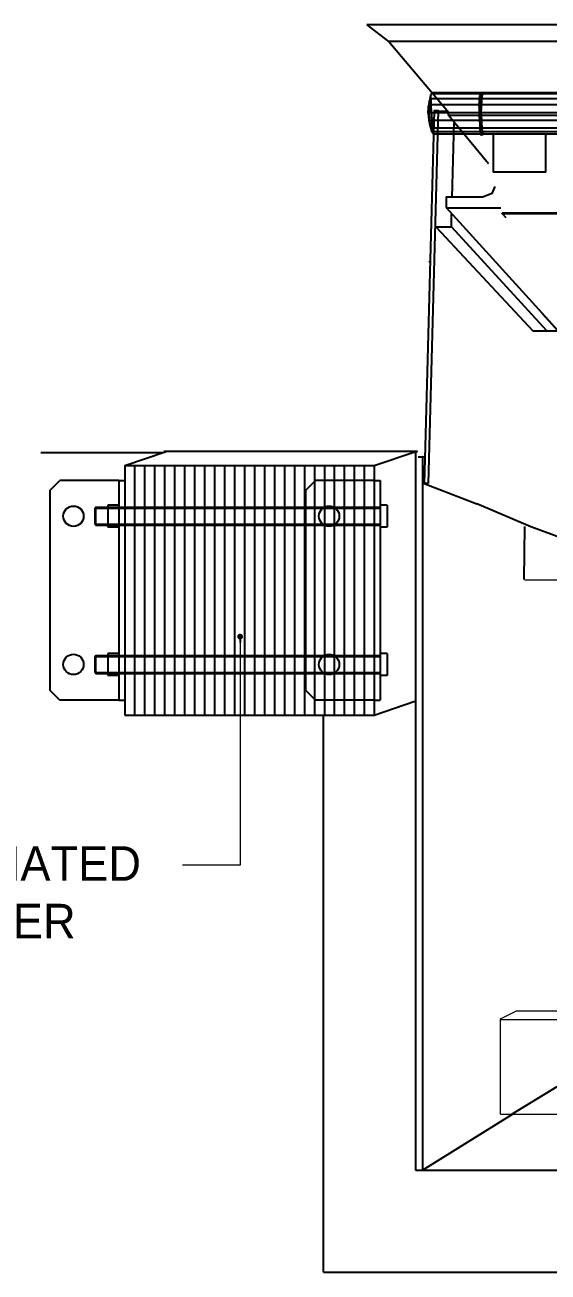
# Model space of a CAD drawing. Header units: millimetres. Extents: x 968 to 24364, y 279 to 8282.
# Drawn here: x 6888 to 7569, y 3373 to 4997 of the extents above; entities that cross this region are included whole.
import ezdxf

# ---------------------------------------------------------------- set-up
doc = ezdxf.new("R2010")
doc.units = ezdxf.units.MM
doc.header["$LTSCALE"] = 60
doc.header["$MEASUREMENT"] = 0
doc.layers.get('0').update_dxf_attribs({"linetype": 'CONTINUOUS'})
for name, color, linetype in [('8', 8, 'CONTINUOUS'), ('[0]', 255, 'CONTINUOUS'), ('A-ELE2', 3, 'CONTINUOUS'), ('h', 8, 'CONTINUOUS'), ('TEXT', 3, 'CONTINUOUS'), ('외형선', 3, 'CONTINUOUS')]:
    doc.layers.add(name, color=color, linetype=linetype)
doc.styles.add('0T-OUT', font='H2GTRE.TTF')
doc.dimstyles.new('MAIN', dxfattribs={"dimtxt": 1.5, "dimasz": 0.5, "dimexe": 1, "dimexo": 2, "dimgap": 1, "dimtad": 1, "dimdec": 0, "dimdsep": 46, "dimlunit": 6, "dimtxsty": '0T-OUT', "dimblk": 'DOT', "dimcen": 2.5, "dimdle": 2, "dimclrd": 256, "dimclre": 256, "dimclrt": 3, "dimadec": 0, "dimazin": 0, "dimtfac": 1, "dimtdec": 0, "dimtix": 1, "dimtmove": 2, "dimatfit": 3, "dimldrblk": 'DOT', "dimfxl": 1, "dimtvp": 1, "dimtolj": 1, "dimtzin": 0, "dimlwd": 0, "dimlwe": 0, "dimarcsym": 0})

# ---------------------------------------------------------------- blocks, each defined once
blk = doc.blocks.new('_Dot')
at = {"color": 0, "linetype": 'ByBlock', "lineweight": -2}
blk.add_line((-0.5, 0), (-1, 0), dxfattribs=at)
at = {"color": 0, "linetype": 'ByBlock', "const_width": 0.5}
blk.add_lwpolyline([(-0.25, 0, 1), (0.25, 0, 1)], format="xyb", close=True, dxfattribs=at)
blk = doc.blocks.new('라미네이터범퍼')
at = {"layer": '8'}
for p, q in [((-130, 190.2), (-130, -59.8)), ((-130, 190.2), (120, 190.2)), ((-120, 190.2), (-120, -59.8)), ((-110, 190.2), (-110, -59.8)), ((-100, 190.2), (-100, -59.8)), ((-90, 190.2), (-90, -59.8)), ((-80, 190.2), (-80, -59.8)), ((-70, 190.2), (-70, -59.8)), ((-60, 190.2), (-60, -59.8)), ((-50, 190.2), (-50, -59.8)), ((-40, 190.2), (-40, -59.8)), ((-30, 190.2), (-30, -59.8)), ((-20, 190.2), (-20, -59.8)), ((-10, 190.2), (-10, -59.8)), ((0, 190.2), (0, -59.8)), ((10, 190.2), (10, -59.8)), ((20, 190.2), (20, -59.8)), ((30, 190.2), (30, -59.8)), ((40, 190.2), (40, -59.8)), ((50, 190.2), (50, -59.8)), ((60, 190.2), (60, -59.8)), ((70, 190.2), (70, -59.8)), ((80, 190.2), (80, -59.8)), ((90, 190.2), (90, -59.8)), ((100, 190.2), (100, -59.8)), ((110, 190.2), (110, -59.8)), ((120, 190.2), (120, -59.8)), ((-205, 165.2), (-195, 175.2)), ((-136, 175.2), (-195, 175.2)), ((-136, 175.2), (-130, 175.2)), ((-136, 175.2), (-136, -44.8)), ((-130, 175.2), (-130, -44.8)), ((51, 165.2), (61, 175.2)), ((120, 175.2), (61, 175.2)), ((120, 175.2), (126, 175.2)), ((120, 175.2), (120, -44.8)), ((126, 175.2), (126, -44.8)), ((-205, 165.2), (-205, -34.8)), ((-136, 165.2), (-136, -34.8)), ((51, 165.2), (51, -34.8)), ((-147, 150.5), (-147, 128.5)), ((-136, 150.5), (-147, 150.5)), ((133, 150.5), (126, 150.5)), ((133, 150.5), (133, 128.5)), ((-159, 148.5), (-160, 147.5)), ((-160, 147.5), (-160, 131.5)), ((-159, 148.5), (-147, 148.5)), ((-159, 130.5), (-147, 130.5)), ((-147, 130.5), (126, 130.5)), ((-136, 128.5), (-147, 128.5)), ((133, 128.5), (126, 128.5)), ((-159, 0), (-160, -1)), ((-159, 0), (-147, 0)), ((-147, 2), (-147, -20)), ((-136, 2), (-147, 2)), ((133, 2), (126, 2)), ((133, 2), (133, -20)), ((-160, -1), (-160, -17)), ((-160, -17), (-159, -18)), ((-159, -18), (-147, -18)), ((-136, -20), (-147, -20)), ((133, -20), (126, -20)), ((-195, -44.8), (-205, -34.8)), ((-130, -34.8), (-130, -59.8)), ((61, -44.8), (51, -34.8)), ((120, -34.8), (120, -59.8)), ((-136, -44.8), (-195, -44.8)), ((-136, -44.8), (-130, -44.8)), ((120, -44.8), (61, -44.8)), ((120, -44.8), (126, -44.8)), ((-130, -59.8), (120, -59.8))]:
    blk.add_line(p, q, dxfattribs=at)
blk.add_lwpolyline([(51, 190.2), (120, 190.2)], dxfattribs=at)
for centre in [(-181.3, 139.5), (74.8, 139.5), (-181.3, -9), (74.8, -9)]:
    blk.add_circle(centre, 10.2, dxfattribs=at)
at = {"layer": 'h', "color": 1, "linetype": 'ByBlock'}
for p, q in [((-160, 147.5), (126, 147.5)), ((-159, 130.5), (-159, 148.5)), ((-160, 131.5), (126, 131.5)), ((-159, -18), (-159, 0)), ((-160, -1), (126, -1)), ((-160, -17), (126, -17))]:
    blk.add_line(p, q, dxfattribs=at)
at = {"layer": 'h'}
for p, q in [((-147, 148.5), (126, 148.5)), ((-147, 0), (126, 0)), ((-147, -18), (126, -18))]:
    blk.add_line(p, q, dxfattribs=at)
at = {"layer": '외형선'}
blk.add_line((-160, 131.5), (-159, 130.5), dxfattribs=at)

msp = doc.modelspace()

# ---------------------------------------------------------------- linework, layer by layer
at = {"color": 150}
for p, q in [((7415.8, 4901.2), (7417, 4907)), ((7417, 4907), (7419.1, 4908.6)), ((7417.1, 4907.2), (7419.1, 4908.8)), ((7837.2, 4907.2), (7417.1, 4907.2)), ((7419.1, 4908.8), (7838.4, 4908.8)), ((7481.1, 4904.9), (7481.9, 4906.5)), ((7481.4, 4906.6), (7482.2, 4904.6)), ((7482.2, 4904.6), (7481.4, 4906.6)), ((7484.4, 4906.5), (7483.5, 4904.9)), ((7413.2, 4890), (7412.7, 4881.9)), ((7414.5, 4890), (7413.2, 4890)), ((7415.8, 4901.2), (7413.3, 4889.8)), ((7414.3, 4896), (7415.5, 4898.4)), ((7415.1, 4896), (7414.3, 4896)), ((7835.4, 4892.7), (7414.4, 4892.7)), ((7414.5, 4892.7), (7414.5, 4882.5)), ((7415.8, 4901.2), (7835.9, 4901.2)), ((7479.7, 4890.7), (7480.2, 4899.3)), ((7480, 4880.5), (7480, 4890.7)), ((7480.2, 4899.3), (7480.6, 4905)), ((7480.6, 4905), (7482.2, 4904.6)), ((7481.2, 4896.6), (7480.7, 4894.2)), ((7481.1, 4896.6), (7480.7, 4892.9)), ((7480.7, 4894.2), (7482.4, 4894.2)), ((7481.1, 4892.7), (7480.7, 4886.9)), ((7483.5, 4904.9), (7481.1, 4904.9)), ((7482.4, 4896.6), (7481.2, 4896.6)), ((7481.7, 4897.9), (7481.3, 4896.7)), ((7481.7, 4897.9), (7481.7, 4896.7)), ((7482.2, 4904.6), (7482.2, 4898.4)), ((7482.4, 4880.8), (7483.2, 4899.6)), ((7483, 4899.2), (7483.5, 4905)), ((7413.2, 4881.5), (7414, 4872.9)), ((7414.8, 4881.5), (7413.2, 4881.5)), ((7413.2, 4881.5), (7414.8, 4881.5)), ((7414, 4872.9), (7415.2, 4867.2)), ((7414.8, 4872.9), (7414, 4872.9)), ((7414, 4872.9), (7414.8, 4872.9)), ((7414.5, 4882.8), (7835.4, 4882.8)), ((7414.5, 4882.5), (7414.9, 4872.2)), ((7480.4, 4870.3), (7480, 4880.5)), ((7480.4, 4887.4), (7480.4, 4873.9)), ((7480.4, 4879.5), (7482, 4879.5)), ((7480.4, 4873.9), (7480.8, 4867.8)), ((7482.4, 4888), (7480.7, 4888)), ((7482.4, 4880.8), (7483.2, 4861.6)), ((7835.9, 4872.3), (7414.9, 4872.3)), ((7416.5, 4863), (7415.2, 4872)), ((7418.4, 4857.8), (7415.2, 4867.6)), ((7415.2, 4867.2), (7415.6, 4867.2)), ((7416.5, 4863), (7837, 4863)), ((7837.8, 4857.9), (7418.1, 4857.9)), ((7418.4, 4857.8), (7420.1, 4855.3)), ((7480.4, 4870.3), (7480.4, 4861.3)), ((7480.4, 4861.3), (7481.2, 4855.5)), ((7482.4, 4870.9), (7480.7, 4870.9)), ((7480.8, 4867.8), (7481.2, 4863.7)), ((7481.1, 4865.6), (7482.7, 4865.6)), ((7481.2, 4863.7), (7482, 4862.5)), ((7482.7, 4863.6), (7481.5, 4863.6)), ((7482, 4862.5), (7482.5, 4863.7)), ((7482.7, 4865.6), (7482.7, 4863.6)), ((7483, 4855.1), (7483, 4858.8)), ((7483.2, 4861.6), (7484, 4855.9)), ((7419.7, 4855.1), (7839, 4855.1)), ((7481.2, 4855.5), (7482, 4853.1)), ((7483, 4855.1), (7482.2, 4853.1)), ((7484.4, 4853.1), (7483.5, 4855.6)), ((7497.8, 4855.3), (7497.8, 4805.4)), ((7566.3, 4805.4), (7566.3, 4855.3)), ((7566.3, 4805.4), (7497.8, 4805.4))]:
    msp.add_line(p, q, dxfattribs=at)
msp.add_open_spline([(7419.1, 4855.8), (7419.1, 4855.1), (7416.5, 4906.5), (7416.5, 4906.5)], degree=3, dxfattribs=at)
at = {"layer": '8'}
for p, q in [((7018, 4423.2), (7072.1, 4441.5)), ((7343, 4423.2), (7397.1, 4441.5)), ((7343, 4098.2), (7397.1, 4116.5))]:
    msp.add_line(p, q, dxfattribs=at)
at = {"layer": '[0]', "color": 150}
for p, q in [((10168.2, 4996.9), (7333.5, 4996.9)), ((7333.5, 4996.9), (7361.7, 4975.5)), ((7509.9, 4751.1), (7509.5, 4752.4)), ((7509.5, 4752.4), (9990.5, 4752.4)), ((7514.9, 4745.7), (7509.9, 4751.1)), ((9989.6, 4751.1), (7509.9, 4751.1)), ((8310.1, 4598.2), (7549.8, 4598.2))]:
    msp.add_line(p, q, dxfattribs=at)
at = {"layer": '[0]', "color": 5}
for p, q in [((10139.6, 4975.3), (7362.2, 4975.3)), ((7362.2, 4975.3), (7440, 4882.8)), ((7426.1, 4885.5), (7413.1, 4399.6)), ((7427, 4883.8), (7426.1, 4885.5)), ((7427.4, 4884.2), (7427, 4883.8)), ((7438.2, 4884.2), (7427.4, 4884.2)), ((7439.5, 4882.9), (7438.2, 4884.2)), ((7439.5, 4878.8), (7439.5, 4882.9)), ((10060.5, 4878.8), (7439.5, 4878.8)), ((7440, 4882.8), (10060.1, 4882.8)), ((7440, 4878.8), (7491.9, 4816.3)), ((7446.6, 4869.6), (7444, 4772.1)), ((7436.7, 4758.6), (7507.8, 4758.6)), ((7415.6, 4688), (7414.7, 4689.3)), ((7561.6, 4621.3), (7582.1, 4598.5)), ((7413.1, 4399.6), (7407.8, 4399.6)), ((7407.8, 4399.6), (7476.6, 4373.2)), ((7546.8, 4343.2), (7476.6, 4373.2)), ((7538.6, 4343.7), (7537.7, 4275.3)), ((7734.1, 4274.4), (7546.8, 4343.2))]:
    msp.add_line(p, q, dxfattribs=at)
at = {"layer": '[0]', "color": 7, "lineweight": 0}
for p, q in [((7400.4, 4307.6), (7400, 4307.6)), ((7537.7, 4275.3), (7539.5, 4274.4))]:
    msp.add_line(p, q, dxfattribs=at)
at = {"layer": '[0]', "color": 182, "lineweight": 0}
msp.add_line((7539.5, 4274.4), (7959.6, 4274.4), dxfattribs=at)
at = {"layer": '[0]', "color": 5, "lineweight": 0}
for p, q in [((7507.3, 3701.7), (8545, 3701.7)), ((8748.3, 3577.9), (7507.3, 3577.9))]:
    msp.add_line(p, q, dxfattribs=at)
at = {"layer": '[0]'}
msp.add_line((7580.7, 3614.1), (7521.7, 3577.9), dxfattribs=at)
at = {"layer": '[0]', "color": 5}
for points in [[(7408.3, 4399.4), (7421.3, 4885.3), (7426.7, 4885.3)], [(7500.1, 4786.4), (7496.1, 4777.4), (7484.5, 4772.5), (7436.7, 4772.5), (7436.7, 4759.1), (7582.8, 4598.2)], [(7568.3, 4598.2), (7443.4, 4733.8), (7443.8, 4750.8)], [(7443.3, 4733.5), (7423.7, 4733.5), (7549.8, 4598.2)]]:
    msp.add_lwpolyline(points, dxfattribs=at)
at = {"layer": '[0]', "color": 5, "lineweight": 0}
msp.add_lwpolyline([(7507.4, 3578.5), (7507.4, 3702.3), (7528.4, 3713.1), (7590.5, 3713.1)], dxfattribs=at)
at = {"layer": 'A-ELE2'}
for p, q in [((6908.6, 4440.2), (7067.9, 4440.2)), ((10092.9, 3505), (7397.1, 3504.9)), ((7277, 3372.7), (10229.7, 3372.7))]:
    msp.add_line(p, q, dxfattribs=at)
for points in [[(7400.4, 4434.4), (7405.8, 4434.4), (7408.9, 4433.9), (7405.8, 4434.4), (7405.8, 3505.5), (7522.9, 3578.3)], [(7277, 3372.7), (7277, 4098.2)]]:
    msp.add_lwpolyline(points, dxfattribs=at)

# ---------------------------------------------------------------- block references
at = {"xscale": 1.3, "yscale": 1.3, "zscale": 1.3}
msp.add_blockref('라미네이터범퍼', (7187, 4175.8), dxfattribs=at)

# ---------------------------------------------------------------- texts
at = {"layer": 'TEXT', "insert": (6702.3, 3927.3), "char_height": 45, "attachment_point": 1, "style": '0T-OUT', "bg_fill": 2}
msp.add_mtext('\\A1;LAMINATED\\PBUMPER', dxfattribs=at)

# ---------------------------------------------------------------- leaders
msp.add_leader([(7168.3, 4200.3), (7168.3, 3902.6), (7093.2, 3902.6)], dimstyle='MAIN', override={"dimscale": 15, "dimtad": 0})

# ---------------------------------------------------------------- next in the draw order: linework, layer by layer
at = {"layer": 'A-ELE2'}
msp.add_lwpolyline([(7397.1, 3504.9), (7397.1, 4441.5), (7398.9, 4441.5), (7069, 4441.5)], dxfattribs=at)

doc.saveas('drawing.dxf')
